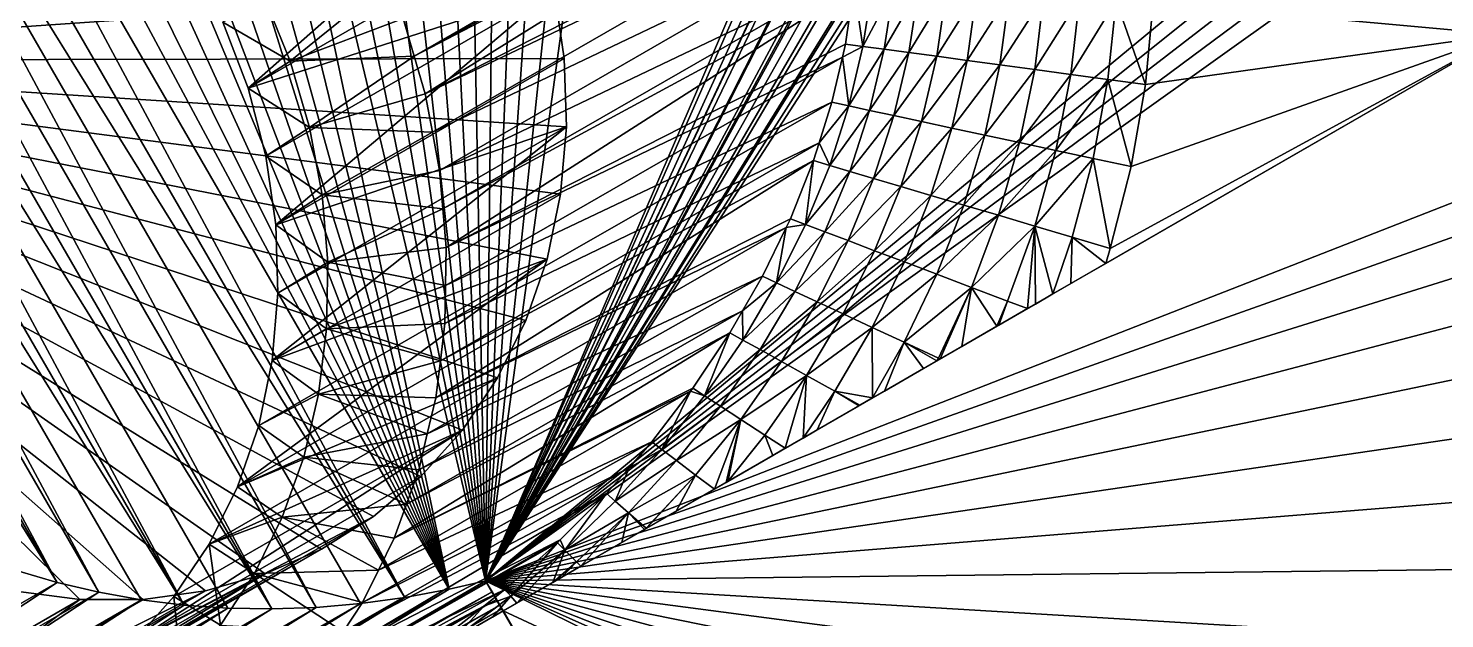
# Model space of a CAD drawing. Header units: metres. Extents: x -44.6 to 35.4, y -44.1 to 26.9.
# Drawn here: x -36.61 to -23.86, y -4.43 to 0.89 of the extents above; entities that cross this region are included whole.
import ezdxf

# ---------------------------------------------------------------- set-up
doc = ezdxf.new("R2010")
doc.units = ezdxf.units.M

msp = doc.modelspace()

# ---------------------------------------------------------------- linework, layer by layer
for points in [[(-32.494915, -4.090965, 91.214554), (-21.645548, 21.083145, 91.214554), (-21.477617, 20.976406, 91.214554)], [(-30.562969, 9.967408, 91.214554), (-21.645548, 21.083145, 91.214554), (-32.494915, -4.090965, 91.214554)], [(-21.477617, 20.976406, 91.214554), (-21.155891, 20.771914, 91.214554), (-32.494915, -4.090965, 91.214554)], [(-32.494915, -4.090965, 91.214554), (-21.155891, 20.771914, 91.214554), (-20.875952, 20.604309, 91.214554)], [(-20.875952, 20.604309, 91.214554), (-20.860102, 20.594818, 91.214554), (-32.494915, -4.090965, 91.214554)], [(-20.860102, 20.594818, 91.214554), (-20.660181, 20.475122, 91.214554), (-32.494915, -4.090965, 91.214554)], [(-32.494915, -4.090965, 91.214554), (-20.660181, 20.475122, 91.214554), (-20.206511, 20.219816, 91.214554)], [(-20.206511, 20.219816, 91.214554), (-20.158503, 20.192801, 91.214554), (-32.494915, -4.090965, 91.214554)], [(-20.158503, 20.192801, 91.214554), (-19.650936, 19.924978, 91.214554), (-32.494915, -4.090965, 91.214554)], [(-32.494915, -4.090965, 91.214554), (-19.650936, 19.924978, 91.214554), (-19.514906, 19.857868, 91.214554)], [(-19.514906, 19.857868, 91.214554), (-19.447666, 19.824694, 91.214554), (-32.494915, -4.090965, 91.214554)], [(-19.447666, 19.824694, 91.214554), (-19.137566, 19.671705, 91.214554), (-32.494915, -4.090965, 91.214554)], [(-32.494915, -4.090965, 91.214554), (-19.137566, 19.671705, 91.214554), (-18.786144, 19.510136, 91.214554)], [(-18.786144, 19.510136, 91.214554), (-18.618469, 19.433048, 91.214554), (-32.494915, -4.090965, 91.214554)], [(-18.618469, 19.433048, 91.214554), (-18.093723, 19.209085, 91.214554), (-32.494915, -4.090965, 91.214554)], [(-32.494915, -4.090965, 91.214554), (-18.093723, 19.209085, 91.214554), (-18.020308, 19.18013, 91.214554)], [(-18.020308, 19.18013, 91.214554), (-17.748207, 19.072813, 91.214554), (-32.494915, -4.090965, 91.214554)], [(-17.748207, 19.072813, 91.214554), (-17.563393, 18.999922, 91.214554), (-32.494915, -4.090965, 91.214554)], [(-32.494915, -4.090965, 91.214554), (-17.563393, 18.999922, 91.214554), (-8.667542, 15.624047, 91.214554)], [(-8.667542, 15.624047, 91.214554), (-8.546576, 15.073651, 91.214554), (-32.494915, -4.090965, 91.214554)], [(-32.494915, -4.090965, 91.214554), (-8.546576, 15.073651, 91.214554), (-8.349462, 14.545717, 91.214554)], [(-32.494915, -4.090965, 91.214554), (-8.349462, 14.545717, 91.214554), (-8.080112, 14.050723, 91.214554)], [(-32.494915, -4.090965, 91.214554), (-8.080112, 14.050723, 91.214554), (-7.743872, 13.598495, 91.214554)], [(-15.196311, 2.685419, 91.214554), (-32.494915, -4.090965, 91.214554), (-7.743872, 13.598495, 91.214554)], [(-32.494915, -4.090965, 91.214554), (-31.111521, 9.017288, 91.214554), (-30.562969, 9.967408, 91.214554)], [(-32.494915, -4.090965, 91.214554), (-34.351761, 9.007447, 91.214554), (-33.952488, 9.082319, 91.214554)], [(-32.494915, -4.090965, 91.214554), (-33.952488, 9.082319, 91.214554), (-33.552105, 9.136957, 91.214554)], [(-32.494915, -4.090965, 91.214554), (-33.552105, 9.136957, 91.214554), (-33.151825, 9.171195, 91.214554)], [(-32.494915, -4.090965, 91.214554), (-33.151825, 9.171195, 91.214554), (-32.752872, 9.18493, 91.214554)], [(-32.494915, -4.090965, 91.214554), (-32.752872, 9.18493, 91.214554), (-32.356453, 9.178119, 91.214554)], [(-32.494915, -4.090965, 91.214554), (-32.356453, 9.178119, 91.214554), (-31.963768, 9.150783, 91.214554)], [(-32.494915, -4.090965, 91.214554), (-31.963768, 9.150783, 91.214554), (-31.576017, 9.103004, 91.214554)], [(-31.576017, 9.103004, 91.214554), (-31.111521, 9.017288, 91.214554), (-32.494915, -4.090965, 91.214554)], [(-32.494915, -4.090965, 91.214554), (-34.748714, 8.912569, 91.214554), (-34.351761, 9.007447, 91.214554)], [(-32.494915, -4.090965, 91.214554), (-35.142139, 8.797973, 91.214554), (-34.748714, 8.912569, 91.214554)], [(-35.530842, 8.664006, 91.214554), (-35.142139, 8.797973, 91.214554), (-32.494915, -4.090965, 91.214554)], [(-35.913643, 8.511076, 91.214554), (-35.530842, 8.664006, 91.214554), (-32.822723, -4.167834, 91.214554)], [(-32.494915, -4.090965, 91.214554), (-32.822723, -4.167834, 91.214554), (-35.530842, 8.664006, 91.214554)], [(-32.822723, -4.167834, 91.214554), (-36.289379, 8.339647, 91.214554), (-35.913643, 8.511076, 91.214554)], [(-32.822723, -4.167834, 91.214554), (-36.656906, 8.150239, 91.214554), (-36.289379, 8.339647, 91.214554)], [(-32.822723, -4.167834, 91.214554), (-37.015114, 7.943429, 91.214554), (-36.656906, 8.150239, 91.214554)], [(-37.362907, 7.719843, 91.214554), (-37.015114, 7.943429, 91.214554), (-32.822723, -4.167834, 91.214554)], [(-37.699238, 7.480161, 91.214554), (-37.362907, 7.719843, 91.214554), (-32.822723, -4.167834, 91.214554)], [(-38.023079, 7.225111, 91.214554), (-37.699238, 7.480161, 91.214554), (-32.822723, -4.167834, 91.214554)], [(-38.33345, 6.955468, 91.214554), (-38.023079, 7.225111, 91.214554), (-32.822723, -4.167834, 91.214554)], [(-38.629406, 6.67205, 91.214554), (-38.33345, 6.955468, 91.214554), (-32.822723, -4.167834, 91.214554)], [(-38.910049, 6.375718, 91.214554), (-38.629406, 6.67205, 91.214554), (-32.822723, -4.167834, 91.214554)], [(-39.174526, 6.067372, 91.214554), (-38.910049, 6.375718, 91.214554), (-33.222, -4.242706, 91.214554)], [(-38.910049, 6.375718, 91.214554), (-32.822723, -4.167834, 91.214554), (-33.222, -4.242706, 91.214554)], [(-39.422035, 5.747949, 91.214554), (-39.174526, 6.067372, 91.214554), (-33.222, -4.242706, 91.214554)], [(-39.651825, 5.418417, 91.214554), (-39.422035, 5.747949, 91.214554), (-34.022659, -4.331582, 91.214554)], [(-39.422035, 5.747949, 91.214554), (-33.622383, -4.297344, 91.214554), (-34.022659, -4.331582, 91.214554)], [(-39.422035, 5.747949, 91.214554), (-33.222, -4.242706, 91.214554), (-33.622383, -4.297344, 91.214554)], [(-39.863197, 5.07978, 91.214554), (-39.651825, 5.418417, 91.214554), (-34.421616, -4.345316, 91.214554)], [(-39.651825, 5.418417, 91.214554), (-34.022659, -4.331582, 91.214554), (-34.421616, -4.345316, 91.214554)], [(-41.13784, 1.221399, 94.736046), (-41.082981, 0.601759, 94.584595), (-34.772312, 5.204816, 99.068718)], [(-34.247364, 4.879348, 99.237236), (-34.772312, 5.204816, 99.068718), (-41.082981, 0.601759, 94.584595)], [(-40.055508, 4.733064, 91.214554), (-39.863197, 5.07978, 91.214554), (-34.421616, -4.345316, 91.214554)], [(-33.755856, 4.491513, 99.371033), (-34.247364, 4.879348, 99.237236), (-41.082981, 0.601759, 94.584595)], [(-40.228176, 4.379323, 91.214554), (-40.055508, 4.733064, 91.214554), (-35.210716, -4.311169, 91.214554)], [(-40.055508, 4.733064, 91.214554), (-34.818035, -4.338505, 91.214554), (-35.210716, -4.311169, 91.214554)], [(-40.055508, 4.733064, 91.214554), (-34.421616, -4.345316, 91.214554), (-34.818035, -4.338505, 91.214554)], [(-41.082981, 0.601759, 94.584595), (-33.305237, 4.047189, 99.468079), (-33.755856, 4.491513, 99.371033)], [(-40.380676, 4.01963, 91.214554), (-40.228176, 4.379323, 91.214554), (-35.210716, -4.311169, 91.214554)], [(-41.082981, 0.601759, 94.584595), (-32.90234, 3.553112, 99.526901), (-33.305237, 4.047189, 99.468079)], [(-40.512543, 3.65508, 91.214554), (-40.380676, 4.01963, 91.214554), (-35.980114, -4.195317, 91.214554)], [(-40.380676, 4.01963, 91.214554), (-35.598469, -4.263391, 91.214554), (-35.980114, -4.195317, 91.214554)], [(-40.380676, 4.01963, 91.214554), (-35.210716, -4.311169, 91.214554), (-35.598469, -4.263391, 91.214554)], [(-40.623379, 3.286777, 91.214554), (-40.512543, 3.65508, 91.214554), (-36.354492, -4.107153, 91.214554)], [(-40.512543, 3.65508, 91.214554), (-35.980114, -4.195317, 91.214554), (-36.354492, -4.107153, 91.214554)], [(-32.553268, 3.016772, 99.546608), (-32.90234, 3.553112, 99.526901), (-41.082981, 0.601759, 94.584595)], [(-40.712849, 2.915842, 91.214554), (-40.623379, 3.286777, 91.214554), (-36.354492, -4.107153, 91.214554)], [(-41.082981, 0.601759, 94.584595), (-32.263317, 2.446299, 99.526901), (-32.553268, 3.016772, 99.546608)], [(-40.712849, 2.915842, 91.214554), (-36.354492, -4.107153, 91.214554), (-36.720463, -3.999167, 91.214554)], [(-33.237213, 0.980573, 104.621277), (-33.138008, 0.639986, 104.572563), (-29.188334, 2.917341, 96.694153)], [(-29.191586, 2.80861, 96.738152), (-29.188334, 2.917341, 96.694153), (-33.138008, 0.639986, 104.572563)], [(-33.138008, 0.639986, 104.572563), (-29.194992, 2.694739, 96.784233), (-29.191586, 2.80861, 96.738152)], [(-29.194992, 2.694739, 96.784233), (-33.138008, 0.639986, 104.572563), (-33.038803, 0.299399, 104.523842)], [(-29.154129, 2.290172, 96.814133), (-29.194992, 2.694739, 96.784233), (-33.038803, 0.299399, 104.523842)], [(-15.196311, 2.685419, 91.214554), (-15.805533, 1.846896, 91.214554), (-32.494915, -4.090965, 91.214554)], [(-32.036884, 1.85034, 99.468079), (-32.263317, 2.446299, 99.526901), (-41.082981, 0.601759, 94.584595)], [(-34.63496, 0.35034, 104.66423), (-34.861393, 0.946298, 104.723053), (-32.263317, 2.446299, 99.526901)], [(-32.263317, 2.446299, 99.526901), (-32.036884, 1.85034, 99.468079), (-34.63496, 0.35034, 104.66423)], [(-29.151365, 2.158011, 96.825546), (-29.154129, 2.290172, 96.814133), (-33.038803, 0.299399, 104.523842)], [(-33.038803, 0.299399, 104.523842), (-32.973984, -0.046251, 104.456474), (-29.151365, 2.158011, 96.825546)], [(-29.143564, 1.785051, 96.85775), (-29.151365, 2.158011, 96.825546), (-32.973984, -0.046251, 104.456474)], [(-41.082981, 0.601759, 94.584595), (-31.877398, 1.237931, 99.371033), (-32.036884, 1.85034, 99.468079)], [(-34.63496, 0.35034, 104.66423), (-32.036884, 1.85034, 99.468079), (-31.877398, 1.237931, 99.371033)], [(-15.805533, 1.846896, 91.214554), (-16.348629, 0.964106, 91.214554), (-32.494915, -4.090965, 91.214554)], [(-32.973984, -0.046251, 104.456474), (-32.909168, -0.391902, 104.389099), (-29.143564, 1.785051, 96.85775)], [(-29.168371, 1.4006, 96.896042), (-29.143564, 1.785051, 96.85775), (-32.909168, -0.391902, 104.389099)], [(-26.479837, 1.121815, 95.214554), (-23.330578, 0.835942, 95.214554), (-23.83058, 1.701968, 95.214554)], [(-33.369606, 1.311962, 104.650749), (-34.488766, 1.175259, 104.975464), (-34.256573, 0.594054, 104.923782)], [(-34.256573, 0.594054, 104.923782), (-33.237213, 0.980573, 104.621277), (-33.369606, 1.311962, 104.650749)], [(-32.909168, -0.391902, 104.389099), (-32.879528, -0.73842, 104.303886), (-29.168371, 1.4006, 96.896042)], [(-29.176767, 1.270464, 96.909004), (-29.168371, 1.4006, 96.896042), (-32.879528, -0.73842, 104.303886)], [(-41.082981, 0.601759, 94.584595), (-31.787277, 0.618354, 99.237236), (-31.877398, 1.237931, 99.371033)], [(-34.256573, 0.594054, 104.923782), (-34.488766, 1.175259, 104.975464), (-34.861393, 0.946298, 104.723053)], [(-31.877398, 1.237931, 99.371033), (-34.475475, -0.26207, 104.567184), (-34.63496, 0.35034, 104.66423)], [(-34.385353, -0.881647, 104.433395), (-34.475475, -0.26207, 104.567184), (-31.877398, 1.237931, 99.371033)], [(-31.877398, 1.237931, 99.371033), (-31.787277, 0.618354, 99.237236), (-34.385353, -0.881647, 104.433395)], [(-32.879528, -0.73842, 104.303886), (-32.849888, -1.084938, 104.218681), (-29.176767, 1.270464, 96.909004)], [(-29.25404, 0.749111, 96.967697), (-29.176767, 1.270464, 96.909004), (-32.849888, -1.084938, 104.218681)], [(-29.176767, 1.270464, 96.909004), (-29.25404, 0.749111, 96.967697), (-29.095591, 0.727753, 96.664848)], [(-29.095591, 0.727753, 96.664848), (-29.014086, 1.261497, 96.615158), (-29.176767, 1.270464, 96.909004)], [(-28.819616, 1.250779, 96.341377), (-29.014086, 1.261497, 96.615158), (-29.095591, 0.727753, 96.664848)], [(-29.095591, 0.727753, 96.664848), (-28.903967, 0.701923, 96.382187), (-28.819616, 1.250779, 96.341377)], [(-28.5958, 1.238443, 96.091095), (-28.819616, 1.250779, 96.341377), (-28.903967, 0.701923, 96.382187)], [(-28.903967, 0.701923, 96.382187), (-28.681667, 0.671958, 96.123405), (-28.5958, 1.238443, 96.091095)], [(-28.345442, 1.224643, 95.867439), (-28.5958, 1.238443, 96.091095), (-28.681667, 0.671958, 96.123405)], [(-28.681667, 0.671958, 96.123405), (-28.431587, 0.638248, 95.891876), (-28.345442, 1.224643, 95.867439)], [(-28.071682, 1.209554, 95.673233), (-28.345442, 1.224643, 95.867439), (-28.431587, 0.638248, 95.891876)], [(-28.431587, 0.638248, 95.891876), (-28.156984, 0.601233, 95.690613), (-28.071682, 1.209554, 95.673233)], [(-27.777956, 1.193365, 95.510895), (-28.071682, 1.209554, 95.673233), (-28.156984, 0.601233, 95.690613)], [(-28.156984, 0.601233, 95.690613), (-27.861441, 0.561395, 95.52224), (-27.777956, 1.193365, 95.510895)], [(-27.467947, 1.176278, 95.382477), (-27.777956, 1.193365, 95.510895), (-27.861441, 0.561395, 95.52224)], [(-27.861441, 0.561395, 95.52224), (-27.548803, 0.519253, 95.388954), (-27.467947, 1.176278, 95.382477)], [(-27.145544, 1.158508, 95.289581), (-27.467947, 1.176278, 95.382477), (-27.548803, 0.519253, 95.388954)], [(-27.548803, 0.519253, 95.388954), (-27.22315, 0.475356, 95.292488), (-27.145544, 1.158508, 95.289581)], [(-26.814791, 1.140277, 95.233368), (-27.145544, 1.158508, 95.289581), (-27.22315, 0.475356, 95.292488)], [(-27.22315, 0.475356, 95.292488), (-26.888723, 0.430277, 95.2341), (-26.814791, 1.140277, 95.233368)], [(-26.814791, 1.140277, 95.233368), (-26.888723, 0.430277, 95.2341), (-26.549879, 0.384603, 95.214554)], [(-26.549879, 0.384603, 95.214554), (-26.479837, 1.121815, 95.214554), (-26.814791, 1.140277, 95.233368)], [(-23.330578, 0.835942, 95.214554), (-26.479837, 1.121815, 95.214554), (-26.549879, 0.384603, 95.214554)], [(-34.861393, 0.946298, 104.723053), (-34.63496, 0.35034, 104.66423), (-34.256573, 0.594054, 104.923782)], [(-33.138008, 0.639986, 104.572563), (-33.237213, 0.980573, 104.621277), (-34.256573, 0.594054, 104.923782)], [(-32.494915, -4.090965, 91.214554), (-16.348629, 0.964106, 91.214554), (-16.822397, 0.042252, 91.214554)], [(-27.222542, -1.411085, 95.224335), (-32.337242, -4.364059, 93.214554), (-23.330578, 0.835942, 93.214554)], [(-15.902775, -12.029388, 93.214554), (-23.330578, 0.835942, 93.214554), (-32.337242, -4.364059, 93.214554)], [(-23.330578, 0.835942, 93.214554), (-26.909039, -1.230084, 95.214554), (-27.222542, -1.411085, 95.224335)], [(-23.330578, 0.835942, 93.214554), (-23.330578, 0.835942, 95.214554), (-26.909039, -1.230084, 95.214554)], [(-26.86763, -1.093706, 95.214554), (-26.909039, -1.230084, 95.214554), (-23.330578, 0.835942, 95.214554)], [(-23.330578, 0.835942, 95.214554), (-26.679169, -0.355308, 95.214554), (-26.86763, -1.093706, 95.214554)], [(-23.330578, 0.835942, 95.214554), (-26.549879, 0.384603, 95.214554), (-26.679169, -0.355308, 95.214554)], [(-34.256573, 0.594054, 104.923782), (-34.082581, -0.003283, 104.838341), (-33.138008, 0.639986, 104.572563)], [(-34.082581, -0.003283, 104.838341), (-33.038803, 0.299399, 104.523842), (-33.138008, 0.639986, 104.572563)], [(-29.281275, 0.631279, 96.982483), (-29.25404, 0.749111, 96.967697), (-32.849888, -1.084938, 104.218681)], [(-29.095591, 0.727753, 96.664848), (-29.25404, 0.749111, 96.967697), (-29.281275, 0.631279, 96.982483)], [(-29.22279, 0.191042, 96.720741), (-29.095591, 0.727753, 96.664848), (-29.281275, 0.631279, 96.982483)], [(-28.903967, 0.701923, 96.382187), (-29.095591, 0.727753, 96.664848), (-29.22279, 0.191042, 96.720741)], [(-29.22279, 0.191042, 96.720741), (-29.035574, 0.15083, 96.428169), (-28.903967, 0.701923, 96.382187)], [(-28.681667, 0.671958, 96.123405), (-28.903967, 0.701923, 96.382187), (-29.035574, 0.15083, 96.428169)], [(-29.035574, 0.15083, 96.428169), (-28.816349, 0.103742, 96.159874), (-28.681667, 0.671958, 96.123405)], [(-28.431587, 0.638248, 95.891876), (-28.681667, 0.671958, 96.123405), (-28.816349, 0.103742, 96.159874)], [(-28.816349, 0.103742, 96.159874), (-28.56809, 0.050418, 95.919479), (-28.431587, 0.638248, 95.891876)], [(-28.156984, 0.601233, 95.690613), (-28.431587, 0.638248, 95.891876), (-28.56809, 0.050418, 95.919479)], [(-31.767889, 0.001001, 99.068718), (-31.787277, 0.618354, 99.237236), (-41.082981, 0.601759, 94.584595)], [(-41.082981, 0.601759, 94.584595), (-32.704884, -2.73388, 97.81073), (-32.387463, -2.262458, 98.10553)], [(-32.387463, -2.262458, 98.10553), (-32.13168, -1.745141, 98.382759), (-41.082981, 0.601759, 94.584595)], [(-32.13168, -1.745141, 98.382759), (-31.941404, -1.189771, 98.638214), (-41.082981, 0.601759, 94.584595)], [(-41.082981, 0.601759, 94.584595), (-33.974602, -3.805431, 96.866539), (-33.504513, -3.511258, 97.186508)], [(-41.082981, 0.601759, 94.584595), (-35.579079, -4.259706, 95.933167), (-35.019806, -4.182512, 96.235085)], [(-41.082981, 0.601759, 94.584595), (-33.079124, -3.152261, 97.502831), (-32.704884, -2.73388, 97.81073)], [(-41.082981, 0.601759, 94.584595), (-34.482265, -4.030318, 96.547791), (-33.974602, -3.805431, 96.866539)], [(-41.082981, 0.601759, 94.584595), (-36.1516, -4.260727, 95.646606), (-35.579079, -4.259706, 95.933167)], [(-41.082981, 0.601759, 94.584595), (-31.819525, -0.604768, 98.868034), (-31.767889, 0.001001, 99.068718)], [(-33.504513, -3.511258, 97.186508), (-33.079124, -3.152261, 97.502831), (-41.082981, 0.601759, 94.584595)], [(-41.082981, 0.601759, 94.584595), (-36.728699, -4.185563, 95.379761), (-36.1516, -4.260727, 95.646606)], [(-31.941404, -1.189771, 98.638214), (-31.819525, -0.604768, 98.868034), (-41.082981, 0.601759, 94.584595)], [(-35.019806, -4.182512, 96.235085), (-34.482265, -4.030318, 96.547791), (-41.082981, 0.601759, 94.584595)], [(-34.082581, -0.003283, 104.838341), (-34.256573, 0.594054, 104.923782), (-34.63496, 0.35034, 104.66423)], [(-34.385353, -0.881647, 104.433395), (-31.787277, 0.618354, 99.237236), (-31.767889, 0.001001, 99.068718)], [(-29.37545, 0.223833, 97.0336), (-29.281275, 0.631279, 96.982483), (-32.855785, -1.428118, 104.116661)], [(-32.849888, -1.084938, 104.218681), (-32.855785, -1.428118, 104.116661), (-29.281275, 0.631279, 96.982483)], [(-29.281275, 0.631279, 96.982483), (-29.37545, 0.223833, 97.0336), (-29.22279, 0.191042, 96.720741)], [(-28.56809, 0.050418, 95.919479), (-28.29417, -0.008418, 95.710274), (-28.156984, 0.601233, 95.690613)], [(-27.861441, 0.561395, 95.52224), (-28.156984, 0.601233, 95.690613), (-28.29417, -0.008418, 95.710274)], [(-28.29417, -0.008418, 95.710274), (-27.998312, -0.071966, 95.53508), (-27.861441, 0.561395, 95.52224)], [(-27.548803, 0.519253, 95.388954), (-27.861441, 0.561395, 95.52224), (-27.998312, -0.071966, 95.53508)], [(-27.998312, -0.071966, 95.53508), (-27.684532, -0.139364, 95.396294), (-27.548803, 0.519253, 95.388954)], [(-27.22315, 0.475356, 95.292488), (-27.548803, 0.519253, 95.388954), (-27.684532, -0.139364, 95.396294)], [(-27.684532, -0.139364, 95.396294), (-27.357096, -0.209694, 95.295792), (-27.22315, 0.475356, 95.292488)], [(-26.888723, 0.430277, 95.2341), (-27.22315, 0.475356, 95.292488), (-27.357096, -0.209694, 95.295792)], [(-27.357096, -0.209694, 95.295792), (-27.020451, -0.282003, 95.234932), (-26.888723, 0.430277, 95.2341)], [(-26.888723, 0.430277, 95.2341), (-27.020451, -0.282003, 95.234932), (-26.679169, -0.355308, 95.214554)], [(-26.679169, -0.355308, 95.214554), (-26.549879, 0.384603, 95.214554), (-26.888723, 0.430277, 95.2341)], [(-34.63496, 0.35034, 104.66423), (-34.475475, -0.26207, 104.567184), (-34.082581, -0.003283, 104.838341)], [(-32.973984, -0.046251, 104.456474), (-33.038803, 0.299399, 104.523842), (-34.082581, -0.003283, 104.838341)], [(-32.855785, -1.428118, 104.116661), (-32.861683, -1.771298, 104.014648), (-29.37545, 0.223833, 97.0336)], [(-29.49011, -0.141085, 97.084084), (-29.37545, 0.223833, 97.0336), (-32.861683, -1.771298, 104.014648)], [(-29.22279, 0.191042, 96.720741), (-29.37545, 0.223833, 97.0336), (-29.49011, -0.141085, 97.084084)], [(-29.49011, -0.141085, 97.084084), (-29.395409, -0.345441, 96.782623), (-29.22279, 0.191042, 96.720741)], [(-29.035574, 0.15083, 96.428169), (-29.22279, 0.191042, 96.720741), (-29.395409, -0.345441, 96.782623)], [(-29.395409, -0.345441, 96.782623), (-29.214117, -0.399106, 96.479179), (-29.035574, 0.15083, 96.428169)], [(-28.816349, 0.103742, 96.159874), (-29.035574, 0.15083, 96.428169), (-29.214117, -0.399106, 96.479179)], [(-31.767889, 0.001001, 99.068718), (-31.819525, -0.604768, 98.868034), (-34.417599, -2.104769, 104.064186)], [(-34.417599, -2.104769, 104.064186), (-34.365963, -1.498999, 104.26487), (-31.767889, 0.001001, 99.068718)], [(-31.767889, 0.001001, 99.068718), (-34.365963, -1.498999, 104.26487), (-34.385353, -0.881647, 104.433395)], [(-16.822397, 0.042252, 91.214554), (-17.224047, -0.913233, 91.214554), (-32.494915, -4.090965, 91.214554)], [(-29.214117, -0.399106, 96.479179), (-28.9995, -0.462636, 96.200386), (-28.816349, 0.103742, 96.159874)], [(-28.56809, 0.050418, 95.919479), (-28.816349, 0.103742, 96.159874), (-28.9995, -0.462636, 96.200386)], [(-28.9995, -0.462636, 96.200386), (-28.754606, -0.535129, 95.950203), (-28.56809, 0.050418, 95.919479)], [(-28.29417, -0.008418, 95.710274), (-28.56809, 0.050418, 95.919479), (-28.754606, -0.535129, 95.950203)], [(-33.968903, -0.609501, 104.720177), (-34.082581, -0.003283, 104.838341), (-34.475475, -0.26207, 104.567184)], [(-34.082581, -0.003283, 104.838341), (-33.968903, -0.609501, 104.720177), (-32.973984, -0.046251, 104.456474)], [(-33.968903, -0.609501, 104.720177), (-32.909168, -0.391902, 104.389099), (-32.973984, -0.046251, 104.456474)], [(-28.754606, -0.535129, 95.950203), (-28.482912, -0.615555, 95.73217), (-28.29417, -0.008418, 95.710274)], [(-27.998312, -0.071966, 95.53508), (-28.29417, -0.008418, 95.710274), (-28.482912, -0.615555, 95.73217)], [(-28.482912, -0.615555, 95.73217), (-28.188276, -0.702772, 95.5494), (-27.998312, -0.071966, 95.53508)], [(-27.684532, -0.139364, 95.396294), (-27.998312, -0.071966, 95.53508), (-28.188276, -0.702772, 95.5494)], [(-29.540798, -0.302403, 97.1064), (-29.49011, -0.141085, 97.084084), (-32.903042, -2.106974, 103.897064)], [(-32.861683, -1.771298, 104.014648), (-32.903042, -2.106974, 103.897064), (-29.49011, -0.141085, 97.084084)], [(-29.49011, -0.141085, 97.084084), (-29.540798, -0.302403, 97.1064), (-29.395409, -0.345441, 96.782623)], [(-28.188276, -0.702772, 95.5494), (-27.874886, -0.795541, 95.40448), (-27.684532, -0.139364, 95.396294)], [(-27.357096, -0.209694, 95.295792), (-27.684532, -0.139364, 95.396294), (-27.874886, -0.795541, 95.40448)], [(-27.874886, -0.795541, 95.40448), (-27.547188, -0.892545, 95.299469), (-27.357096, -0.209694, 95.295792)], [(-27.020451, -0.282003, 95.234932), (-27.357096, -0.209694, 95.295792), (-27.547188, -0.892545, 95.299469)], [(-34.475475, -0.26207, 104.567184), (-34.385353, -0.881647, 104.433395), (-33.968903, -0.609501, 104.720177)], [(-32.903042, -2.106974, 103.897064), (-32.944405, -2.44265, 103.77948), (-29.540798, -0.302403, 97.1064)], [(-29.749598, -0.826526, 97.18576), (-29.540798, -0.302403, 97.1064), (-32.944405, -2.44265, 103.77948)], [(-29.540798, -0.302403, 97.1064), (-29.749598, -0.826526, 97.18576), (-29.612858, -0.87841, 96.85025)], [(-29.612858, -0.87841, 96.85025), (-29.395409, -0.345441, 96.782623), (-29.540798, -0.302403, 97.1064)], [(-29.214117, -0.399106, 96.479179), (-29.395409, -0.345441, 96.782623), (-29.612858, -0.87841, 96.85025)], [(-27.547188, -0.892545, 95.299469), (-27.209839, -0.992406, 95.235863), (-27.020451, -0.282003, 95.234932)], [(-27.020451, -0.282003, 95.234932), (-27.209839, -0.992406, 95.235863), (-26.86763, -1.093706, 95.214554)], [(-26.86763, -1.093706, 95.214554), (-26.679169, -0.355308, 95.214554), (-27.020451, -0.282003, 95.234932)], [(-32.879528, -0.73842, 104.303886), (-32.909168, -0.391902, 104.389099), (-33.968903, -0.609501, 104.720177)], [(-29.612858, -0.87841, 96.85025), (-29.438936, -0.944401, 96.535042), (-29.214117, -0.399106, 96.479179)], [(-28.9995, -0.462636, 96.200386), (-29.214117, -0.399106, 96.479179), (-29.438936, -0.944401, 96.535042)], [(-29.438936, -0.944401, 96.535042), (-29.230423, -1.023517, 96.244843), (-28.9995, -0.462636, 96.200386)], [(-28.754606, -0.535129, 95.950203), (-28.9995, -0.462636, 96.200386), (-29.230423, -1.023517, 96.244843)], [(-34.417599, -2.104769, 104.064186), (-31.819525, -0.604768, 98.868034), (-31.941404, -1.189771, 98.638214)], [(-33.91692, -1.217241, 104.570732), (-33.968903, -0.609501, 104.720177), (-34.385353, -0.881647, 104.433395)], [(-33.968903, -0.609501, 104.720177), (-33.91692, -1.217241, 104.570732), (-32.879528, -0.73842, 104.303886)], [(-29.230423, -1.023517, 96.244843), (-28.990421, -1.114582, 95.983955), (-28.754606, -0.535129, 95.950203)], [(-28.482912, -0.615555, 95.73217), (-28.754606, -0.535129, 95.950203), (-28.990421, -1.114582, 95.983955)], [(-28.990421, -1.114582, 95.983955), (-28.722504, -1.216239, 95.756264), (-28.482912, -0.615555, 95.73217)], [(-28.188276, -0.702772, 95.5494), (-28.482912, -0.615555, 95.73217), (-28.722504, -1.216239, 95.756264)], [(-33.91692, -1.217241, 104.570732), (-32.849888, -1.084938, 104.218681), (-32.879528, -0.73842, 104.303886)], [(-28.722504, -1.216239, 95.756264), (-28.430655, -1.326975, 95.565163), (-28.188276, -0.702772, 95.5494)], [(-27.874886, -0.795541, 95.40448), (-28.188276, -0.702772, 95.5494), (-28.430655, -1.326975, 95.565163)], [(-33.91692, -1.217241, 104.570732), (-34.385353, -0.881647, 104.433395), (-34.365963, -1.498999, 104.26487)], [(-29.788559, -0.906921, 97.199005), (-29.749598, -0.826526, 97.18576), (-32.944405, -2.44265, 103.77948)], [(-29.438936, -0.944401, 96.535042), (-29.612858, -0.87841, 96.85025), (-29.87421, -1.404514, 96.923309)], [(-29.87421, -1.404514, 96.923309), (-29.612858, -0.87841, 96.85025), (-29.788559, -0.906921, 97.199005)], [(-29.612858, -0.87841, 96.85025), (-29.749598, -0.826526, 97.18576), (-29.788559, -0.906921, 97.199005)], [(-28.430655, -1.326975, 95.565163), (-28.119223, -1.445143, 95.413506), (-27.874886, -0.795541, 95.40448)], [(-27.547188, -0.892545, 95.299469), (-27.874886, -0.795541, 95.40448), (-28.119223, -1.445143, 95.413506)], [(-28.119223, -1.445143, 95.413506), (-27.792839, -1.568983, 95.303528), (-27.547188, -0.892545, 95.299469)], [(-27.547188, -0.892545, 95.299469), (-27.792839, -1.568983, 95.303528), (-27.612638, -1.636307, 95.263779)], [(-27.612638, -1.636307, 95.263779), (-27.542786, -1.595977, 95.253471), (-27.547188, -0.892545, 95.299469)], [(-27.547188, -0.892545, 95.299469), (-27.542786, -1.595977, 95.253471), (-27.384674, -1.504692, 95.239082)], [(-27.384674, -1.504692, 95.239082), (-27.209839, -0.992406, 95.235863), (-27.547188, -0.892545, 95.299469)], [(-30.001055, -1.345391, 97.271263), (-29.788559, -0.906921, 97.199005), (-33.020729, -2.766747, 103.647758)], [(-32.944405, -2.44265, 103.77948), (-33.020729, -2.766747, 103.647758), (-29.788559, -0.906921, 97.199005)], [(-32.494915, -4.090965, 91.214554), (-17.224047, -0.913233, 91.214554), (-17.551207, -1.896715, 91.214554)], [(-29.788559, -0.906921, 97.199005), (-30.001055, -1.345391, 97.271263), (-29.87421, -1.404514, 96.923309)], [(-29.87421, -1.404514, 96.923309), (-29.709009, -1.481515, 96.595543), (-29.438936, -0.944401, 96.535042)], [(-29.230423, -1.023517, 96.244843), (-29.438936, -0.944401, 96.535042), (-29.709009, -1.481515, 96.595543)], [(-27.209839, -0.992406, 95.235863), (-27.384674, -1.504692, 95.239082), (-27.222542, -1.411085, 95.224335)], [(-27.209839, -0.992406, 95.235863), (-27.222542, -1.411085, 95.224335), (-26.909039, -1.230084, 95.214554)], [(-26.909039, -1.230084, 95.214554), (-26.86763, -1.093706, 95.214554), (-27.209839, -0.992406, 95.235863)], [(-32.855785, -1.428118, 104.116661), (-32.849888, -1.084938, 104.218681), (-33.91692, -1.217241, 104.570732)], [(-29.709009, -1.481515, 96.595543), (-29.508034, -1.575192, 96.293076), (-29.230423, -1.023517, 96.244843)], [(-28.990421, -1.114582, 95.983955), (-29.230423, -1.023517, 96.244843), (-29.508034, -1.575192, 96.293076)], [(-29.508034, -1.575192, 96.293076), (-29.274424, -1.68408, 96.020638), (-28.990421, -1.114582, 95.983955)], [(-28.722504, -1.216239, 95.756264), (-28.990421, -1.114582, 95.983955), (-29.274424, -1.68408, 96.020638)], [(-31.941404, -1.189771, 98.638214), (-32.13168, -1.745141, 98.382759), (-34.729755, -3.245142, 103.578911)], [(-34.729755, -3.245142, 103.578911), (-34.539478, -2.689772, 103.834366), (-31.941404, -1.189771, 98.638214)], [(-31.941404, -1.189771, 98.638214), (-34.539478, -2.689772, 103.834366), (-34.417599, -2.104769, 104.064186)], [(-34.365963, -1.498999, 104.26487), (-33.927261, -1.819126, 104.391808), (-33.91692, -1.217241, 104.570732)], [(-33.91692, -1.217241, 104.570732), (-33.927261, -1.819126, 104.391808), (-32.855785, -1.428118, 104.116661)], [(-29.274424, -1.68408, 96.020638), (-29.011827, -1.806477, 95.782494), (-28.722504, -1.216239, 95.756264)], [(-28.430655, -1.326975, 95.565163), (-28.722504, -1.216239, 95.756264), (-29.011827, -1.806477, 95.782494)], [(-33.020729, -2.766747, 103.647758), (-33.09705, -3.090844, 103.516045), (-30.001055, -1.345391, 97.271263)], [(-30.179564, -1.656355, 97.32682), (-30.001055, -1.345391, 97.271263), (-33.09705, -3.090844, 103.516045)], [(-29.87421, -1.404514, 96.923309), (-30.001055, -1.345391, 97.271263), (-30.179564, -1.656355, 97.32682)], [(-29.011827, -1.806477, 95.782494), (-28.724354, -1.940471, 95.582352), (-28.430655, -1.326975, 95.565163)], [(-28.119223, -1.445143, 95.413506), (-28.430655, -1.326975, 95.565163), (-28.724354, -1.940471, 95.582352)], [(-33.927261, -1.819126, 104.391808), (-34.365963, -1.498999, 104.26487), (-34.417599, -2.104769, 104.064186)], [(-33.927261, -1.819126, 104.391808), (-32.861683, -1.771298, 104.014648), (-32.855785, -1.428118, 104.116661)], [(-32.337242, -4.364059, 93.214554), (-27.222542, -1.411085, 95.224335), (-27.384674, -1.504692, 95.239082)], [(-27.384674, -1.504692, 95.239082), (-27.542786, -1.595977, 95.253471), (-32.337242, -4.364059, 93.214554)], [(-30.179564, -1.656355, 97.32682), (-30.178196, -1.920377, 97.00148), (-29.87421, -1.404514, 96.923309)], [(-29.709009, -1.481515, 96.595543), (-29.87421, -1.404514, 96.923309), (-30.178196, -1.920377, 97.00148)], [(-30.178196, -1.920377, 97.00148), (-30.022943, -2.006895, 96.660439), (-29.709009, -1.481515, 96.595543)], [(-29.508034, -1.575192, 96.293076), (-29.709009, -1.481515, 96.595543), (-30.022943, -2.006895, 96.660439)], [(-28.724354, -1.940471, 95.582352), (-28.416492, -2.083968, 95.42334), (-28.119223, -1.445143, 95.413506)], [(-28.119223, -1.445143, 95.413506), (-28.416492, -2.083968, 95.42334), (-28.399145, -2.090397, 95.418259)], [(-28.399145, -2.090397, 95.418259), (-28.205387, -1.978531, 95.369301), (-28.119223, -1.445143, 95.413506)], [(-28.119223, -1.445143, 95.413506), (-28.205387, -1.978531, 95.369301), (-27.888674, -1.795676, 95.305519)], [(-27.888674, -1.795676, 95.305519), (-27.792839, -1.568983, 95.303528), (-28.119223, -1.445143, 95.413506)], [(-30.29406, -1.855808, 97.362457), (-30.179564, -1.656355, 97.32682), (-33.207409, -3.399428, 103.37178)], [(-33.09705, -3.090844, 103.516045), (-33.207409, -3.399428, 103.37178), (-30.179564, -1.656355, 97.32682)], [(-32.337242, -4.364059, 93.214554), (-27.542786, -1.595977, 95.253471), (-27.612638, -1.636307, 95.263779)], [(-27.612638, -1.636307, 95.263779), (-27.870226, -1.785025, 95.301804), (-32.337242, -4.364059, 93.214554)], [(-30.179564, -1.656355, 97.32682), (-30.29406, -1.855808, 97.362457), (-30.178196, -1.920377, 97.00148)], [(-30.022943, -2.006895, 96.660439), (-29.830856, -2.113941, 96.344933), (-29.508034, -1.575192, 96.293076)], [(-29.274424, -1.68408, 96.020638), (-29.508034, -1.575192, 96.293076), (-29.830856, -2.113941, 96.344933)], [(-27.792839, -1.568983, 95.303528), (-27.888674, -1.795676, 95.305519), (-27.870226, -1.785025, 95.301804)], [(-27.870226, -1.785025, 95.301804), (-27.612638, -1.636307, 95.263779), (-27.792839, -1.568983, 95.303528)], [(-34.729755, -3.245142, 103.578911), (-32.13168, -1.745141, 98.382759), (-32.387463, -2.262458, 98.10553)], [(-32.903042, -2.106974, 103.897064), (-32.861683, -1.771298, 104.014648), (-33.927261, -1.819126, 104.391808)], [(-32.337242, -4.364059, 93.214554), (-27.870226, -1.785025, 95.301804), (-27.888674, -1.795676, 95.305519)], [(-29.830856, -2.113941, 96.344933), (-29.605091, -2.239754, 96.06015), (-29.274424, -1.68408, 96.020638)], [(-29.011827, -1.806477, 95.782494), (-29.274424, -1.68408, 96.020638), (-29.605091, -2.239754, 96.06015)], [(-34.417599, -2.104769, 104.064186), (-33.999802, -2.407849, 104.185593), (-33.927261, -1.819126, 104.391808)], [(-33.927261, -1.819126, 104.391808), (-33.999802, -2.407849, 104.185593), (-32.903042, -2.106974, 103.897064)], [(-33.207409, -3.399428, 103.37178), (-33.317772, -3.708012, 103.227524), (-30.29406, -1.855808, 97.362457)], [(-30.627186, -2.354578, 97.458832), (-30.29406, -1.855808, 97.362457), (-33.317772, -3.708012, 103.227524)], [(-17.551207, -1.896715, 91.214554), (-17.801952, -2.902398, 91.214554), (-32.494915, -4.090965, 91.214554)], [(-27.888674, -1.795676, 95.305519), (-28.205387, -1.978531, 95.369301), (-32.337242, -4.364059, 93.214554)], [(-30.29406, -1.855808, 97.362457), (-30.627186, -2.354578, 97.458832), (-30.523188, -2.422636, 97.084358)], [(-30.523188, -2.422636, 97.084358), (-30.178196, -1.920377, 97.00148), (-30.29406, -1.855808, 97.362457)], [(-29.605091, -2.239754, 96.06015), (-29.349358, -2.382269, 95.810776), (-29.011827, -1.806477, 95.782494)], [(-29.011827, -1.806477, 95.782494), (-29.349358, -2.382269, 95.810776), (-29.008934, -2.442459, 95.598885)], [(-29.008934, -2.442459, 95.598885), (-28.724354, -1.940471, 95.582352), (-29.011827, -1.806477, 95.782494)], [(-32.337242, -4.364059, 93.214554), (-28.205387, -1.978531, 95.369301), (-28.399145, -2.090397, 95.418259)], [(-30.022943, -2.006895, 96.660439), (-30.178196, -1.920377, 97.00148), (-30.523188, -2.422636, 97.084358)], [(-30.523188, -2.422636, 97.084358), (-30.378969, -2.517014, 96.729439), (-30.022943, -2.006895, 96.660439)], [(-29.830856, -2.113941, 96.344933), (-30.022943, -2.006895, 96.660439), (-30.378969, -2.517014, 96.729439)], [(-28.724354, -1.940471, 95.582352), (-29.008934, -2.442459, 95.598885), (-28.9014, -2.380374, 95.562363)], [(-28.724354, -1.940471, 95.582352), (-28.9014, -2.380374, 95.562363), (-28.548876, -2.176844, 95.456085)], [(-28.724354, -1.940471, 95.582352), (-28.548876, -2.176844, 95.456085), (-28.430283, -2.108374, 95.426125)], [(-28.430283, -2.108374, 95.426125), (-28.416492, -2.083968, 95.42334), (-28.724354, -1.940471, 95.582352)], [(-33.999802, -2.407849, 104.185593), (-34.417599, -2.104769, 104.064186), (-34.539478, -2.689772, 103.834366)], [(-33.999802, -2.407849, 104.185593), (-32.944405, -2.44265, 103.77948), (-32.903042, -2.106974, 103.897064)], [(-32.337242, -4.364059, 93.214554), (-28.399145, -2.090397, 95.418259), (-28.430283, -2.108374, 95.426125)], [(-28.430283, -2.108374, 95.426125), (-28.548876, -2.176844, 95.456085), (-32.337242, -4.364059, 93.214554)], [(-30.378969, -2.517014, 96.729439), (-30.197023, -2.636082, 96.4002), (-29.830856, -2.113941, 96.344933)], [(-29.605091, -2.239754, 96.06015), (-29.830856, -2.113941, 96.344933), (-30.197023, -2.636082, 96.4002)], [(-28.399145, -2.090397, 95.418259), (-28.416492, -2.083968, 95.42334), (-28.430283, -2.108374, 95.426125)], [(-34.985538, -3.762458, 103.301682), (-32.387463, -2.262458, 98.10553), (-32.704884, -2.73388, 97.81073)], [(-32.387463, -2.262458, 98.10553), (-34.985538, -3.762458, 103.301682), (-34.729755, -3.245142, 103.578911)], [(-32.337242, -4.364059, 93.214554), (-28.548876, -2.176844, 95.456085), (-28.9014, -2.380374, 95.562363)], [(-30.197023, -2.636082, 96.4002), (-29.980497, -2.777779, 96.102356), (-29.605091, -2.239754, 96.06015)], [(-29.605091, -2.239754, 96.06015), (-29.980497, -2.777779, 96.102356), (-29.795954, -2.896845, 95.903488)], [(-29.795954, -2.896845, 95.903488), (-29.635796, -2.804378, 95.836113), (-29.605091, -2.239754, 96.06015)], [(-29.635796, -2.804378, 95.836113), (-29.349358, -2.382269, 95.810776), (-29.605091, -2.239754, 96.06015)], [(-34.539478, -2.689772, 103.834366), (-34.133663, -2.976266, 103.954575), (-33.999802, -2.407849, 104.185593)], [(-33.020729, -2.766747, 103.647758), (-33.999802, -2.407849, 104.185593), (-34.133663, -2.976266, 103.954575)], [(-33.020729, -2.766747, 103.647758), (-32.944405, -2.44265, 103.77948), (-33.999802, -2.407849, 104.185593)], [(-30.998678, -2.838528, 97.55983), (-30.648659, -2.382553, 97.464668), (-33.460827, -3.997338, 103.072472)], [(-33.317772, -3.708012, 103.227524), (-33.460827, -3.997338, 103.072472), (-30.648659, -2.382553, 97.464668)], [(-30.648659, -2.382553, 97.464668), (-30.627186, -2.354578, 97.458832), (-33.317772, -3.708012, 103.227524)], [(-32.337242, -4.364059, 93.214554), (-28.9014, -2.380374, 95.562363), (-29.008934, -2.442459, 95.598885)], [(-30.648659, -2.382553, 97.464668), (-30.998678, -2.838528, 97.55983), (-30.907219, -2.907977, 97.171532)], [(-30.907219, -2.907977, 97.171532), (-30.523188, -2.422636, 97.084358), (-30.648659, -2.382553, 97.464668)], [(-30.378969, -2.517014, 96.729439), (-30.523188, -2.422636, 97.084358), (-30.907219, -2.907977, 97.171532)], [(-30.523188, -2.422636, 97.084358), (-30.627186, -2.354578, 97.458832), (-30.648659, -2.382553, 97.464668)], [(-29.349358, -2.382269, 95.810776), (-29.635796, -2.804378, 95.836113), (-29.509043, -2.731197, 95.782791)], [(-29.509043, -2.731197, 95.782791), (-29.131174, -2.513034, 95.640411), (-29.349358, -2.382269, 95.810776)], [(-29.349358, -2.382269, 95.810776), (-29.122997, -2.508313, 95.637634), (-29.008934, -2.442459, 95.598885)], [(-29.131174, -2.513034, 95.640411), (-29.122997, -2.508313, 95.637634), (-29.349358, -2.382269, 95.810776)], [(-32.337242, -4.364059, 93.214554), (-29.008934, -2.442459, 95.598885), (-29.122997, -2.508313, 95.637634)], [(-29.122997, -2.508313, 95.637634), (-29.131174, -2.513034, 95.640411), (-32.337242, -4.364059, 93.214554)], [(-29.131174, -2.513034, 95.640411), (-29.509043, -2.731197, 95.782791), (-32.337242, -4.364059, 93.214554)], [(-30.907219, -2.907977, 97.171532), (-30.774946, -3.008417, 96.802231), (-30.378969, -2.517014, 96.729439)], [(-30.197023, -2.636082, 96.4002), (-30.378969, -2.517014, 96.729439), (-30.774946, -3.008417, 96.802231)], [(-30.774946, -3.008417, 96.802231), (-30.604271, -3.138018, 96.458664), (-30.197023, -2.636082, 96.4002)], [(-30.197023, -2.636082, 96.4002), (-30.604271, -3.138018, 96.458664), (-30.434183, -3.265327, 96.198326)], [(-30.434183, -3.265327, 96.198326), (-30.327919, -3.203976, 96.144936), (-30.197023, -2.636082, 96.4002)], [(-30.197023, -2.636082, 96.4002), (-30.327919, -3.203976, 96.144936), (-30.314318, -3.196122, 96.138649)], [(-30.314318, -3.196122, 96.138649), (-29.980497, -2.777779, 96.102356), (-30.197023, -2.636082, 96.4002)], [(-32.704884, -2.73388, 97.81073), (-33.079124, -3.152261, 97.502831), (-35.6772, -4.652261, 102.698982)], [(-35.6772, -4.652261, 102.698982), (-35.302959, -4.233881, 103.006882), (-32.704884, -2.73388, 97.81073)], [(-32.704884, -2.73388, 97.81073), (-35.302959, -4.233881, 103.006882), (-34.985538, -3.762458, 103.301682)], [(-34.133663, -2.976266, 103.954575), (-34.539478, -2.689772, 103.834366), (-34.729755, -3.245142, 103.578911)], [(-34.133663, -2.976266, 103.954575), (-33.09705, -3.090844, 103.516045), (-33.020729, -2.766747, 103.647758)], [(-32.337242, -4.364059, 93.214554), (-29.509043, -2.731197, 95.782791), (-29.635796, -2.804378, 95.836113)], [(-32.337242, -4.364059, 93.214554), (-29.635796, -2.804378, 95.836113), (-29.795954, -2.896845, 95.903488)], [(-29.980497, -2.777779, 96.102356), (-30.314318, -3.196122, 96.138649), (-29.906672, -2.960768, 95.950066)], [(-29.906672, -2.960768, 95.950066), (-29.795954, -2.896845, 95.903488), (-29.980497, -2.777779, 96.102356)], [(-33.460827, -3.997338, 103.072472), (-33.603882, -4.286663, 102.917419), (-30.998678, -2.838528, 97.55983)], [(-31.202991, -3.072007, 97.612457), (-30.998678, -2.838528, 97.55983), (-33.603882, -4.286663, 102.917419)], [(-32.494915, -4.090965, 91.214554), (-17.801952, -2.902398, 91.214554), (-17.974804, -3.924354, 91.214554)], [(-32.337242, -4.364059, 93.214554), (-29.795954, -2.896845, 95.903488), (-29.906672, -2.960768, 95.950066)], [(-30.774946, -3.008417, 96.802231), (-30.907219, -2.907977, 97.171532), (-31.327984, -3.373183, 97.262535)], [(-31.202991, -3.072007, 97.612457), (-31.327984, -3.373183, 97.262535), (-30.907219, -2.907977, 97.171532)], [(-30.907219, -2.907977, 97.171532), (-30.998678, -2.838528, 97.55983), (-31.202991, -3.072007, 97.612457)], [(-34.729755, -3.245142, 103.578911), (-34.327217, -3.517475, 103.701561), (-34.133663, -2.976266, 103.954575)], [(-34.133663, -2.976266, 103.954575), (-34.327217, -3.517475, 103.701561), (-33.207409, -3.399428, 103.37178)], [(-33.207409, -3.399428, 103.37178), (-33.09705, -3.090844, 103.516045), (-34.133663, -2.976266, 103.954575)], [(-32.337242, -4.364059, 95.214554), (-29.906672, -2.960768, 95.950066), (-30.314318, -3.196122, 96.138649)], [(-29.906672, -2.960768, 95.950066), (-32.337242, -4.364059, 95.214554), (-32.337242, -4.364059, 93.214554)], [(-31.327984, -3.373183, 97.262535), (-31.208378, -3.477765, 96.878471), (-30.774946, -3.008417, 96.802231)], [(-30.604271, -3.138018, 96.458664), (-30.774946, -3.008417, 96.802231), (-31.208378, -3.477765, 96.878471)], [(-35.6772, -4.652261, 102.698982), (-33.079124, -3.152261, 97.502831), (-33.504513, -3.511258, 97.186508)], [(-31.406483, -3.304545, 97.664864), (-31.202991, -3.072007, 97.612457), (-33.777897, -4.553218, 102.753464)], [(-33.603882, -4.286663, 102.917419), (-33.777897, -4.553218, 102.753464), (-31.202991, -3.072007, 97.612457)], [(-31.202991, -3.072007, 97.612457), (-31.406483, -3.304545, 97.664864), (-31.327984, -3.373183, 97.262535)], [(-31.208378, -3.477765, 96.878471), (-31.049959, -3.616282, 96.520058), (-30.604271, -3.138018, 96.458664)], [(-30.604271, -3.138018, 96.458664), (-31.049959, -3.616282, 96.520058), (-31.044897, -3.617923, 96.515099)], [(-31.044897, -3.617923, 96.515099), (-30.778412, -3.464068, 96.371277), (-30.604271, -3.138018, 96.458664)], [(-30.778412, -3.464068, 96.371277), (-30.434183, -3.265327, 96.198326), (-30.604271, -3.138018, 96.458664)], [(-34.327217, -3.517475, 103.701561), (-34.729755, -3.245142, 103.578911), (-34.985538, -3.762458, 103.301682)], [(-33.777897, -4.553218, 102.753464), (-33.951912, -4.819773, 102.589508), (-31.406483, -3.304545, 97.664864)], [(-31.822083, -3.723256, 97.766861), (-31.406483, -3.304545, 97.664864), (-33.951912, -4.819773, 102.589508)], [(-30.314318, -3.196122, 96.138649), (-30.327919, -3.203976, 96.144936), (-32.337242, -4.364059, 95.214554)], [(-32.337242, -4.364059, 95.214554), (-30.327919, -3.203976, 96.144936), (-30.434183, -3.265327, 96.198326)], [(-30.434183, -3.265327, 96.198326), (-30.778412, -3.464068, 96.371277), (-32.337242, -4.364059, 95.214554)], [(-31.406483, -3.304545, 97.664864), (-31.822083, -3.723256, 97.766861), (-31.782856, -3.815166, 97.356865)], [(-31.782856, -3.815166, 97.356865), (-31.327984, -3.373183, 97.262535), (-31.406483, -3.304545, 97.664864)], [(-34.327217, -3.517475, 103.701561), (-33.317772, -3.708012, 103.227524), (-33.207409, -3.399428, 103.37178)], [(-31.208378, -3.477765, 96.878471), (-31.327984, -3.373183, 97.262535), (-31.782856, -3.815166, 97.356865)], [(-36.102589, -5.011259, 102.38266), (-33.504513, -3.511258, 97.186508), (-33.974602, -3.805431, 96.866539)], [(-33.504513, -3.511258, 97.186508), (-36.102589, -5.011259, 102.38266), (-35.6772, -4.652261, 102.698982)], [(-34.985538, -3.762458, 103.301682), (-34.578114, -4.024907, 103.429626), (-34.327217, -3.517475, 103.701561)], [(-34.327217, -3.517475, 103.701561), (-34.578114, -4.024907, 103.429626), (-33.460827, -3.997338, 103.072472)], [(-33.460827, -3.997338, 103.072472), (-33.317772, -3.708012, 103.227524), (-34.327217, -3.517475, 103.701561)], [(-32.337242, -4.364059, 95.214554), (-30.778412, -3.464068, 96.371277), (-31.044897, -3.617923, 96.515099)], [(-31.782856, -3.815166, 97.356865), (-31.676422, -3.921876, 96.957787), (-31.208378, -3.477765, 96.878471)], [(-31.208378, -3.477765, 96.878471), (-31.676422, -3.921876, 96.957787), (-31.636292, -3.959365, 96.846954)], [(-31.636292, -3.959365, 96.846954), (-31.266901, -3.746097, 96.634926), (-31.208378, -3.477765, 96.878471)], [(-31.208378, -3.477765, 96.878471), (-31.266901, -3.746097, 96.634926), (-31.064327, -3.629141, 96.525589)], [(-31.064327, -3.629141, 96.525589), (-31.049959, -3.616282, 96.520058), (-31.208378, -3.477765, 96.878471)], [(-32.337242, -4.364059, 95.214554), (-31.044897, -3.617923, 96.515099), (-31.064327, -3.629141, 96.525589)], [(-31.064327, -3.629141, 96.525589), (-31.266901, -3.746097, 96.634926), (-32.337242, -4.364059, 95.214554)], [(-31.044897, -3.617923, 96.515099), (-31.049959, -3.616282, 96.520058), (-31.064327, -3.629141, 96.525589)], [(-36.572678, -5.305431, 102.062691), (-33.974602, -3.805431, 96.866539), (-34.482265, -4.030318, 96.547791)], [(-33.974602, -3.805431, 96.866539), (-36.572678, -5.305431, 102.062691), (-36.102589, -5.011259, 102.38266)], [(-34.985538, -3.762458, 103.301682), (-35.302959, -4.233881, 103.006882), (-34.883312, -4.492403, 103.142075)], [(-34.883312, -4.492403, 103.142075), (-34.578114, -4.024907, 103.429626), (-34.985538, -3.762458, 103.301682)], [(-31.848242, -3.749611, 97.773285), (-31.822083, -3.723256, 97.766861), (-34.154778, -5.060321, 102.41864)], [(-33.951912, -4.819773, 102.589508), (-34.154778, -5.060321, 102.41864), (-31.822083, -3.723256, 97.766861)], [(-32.321323, -4.170839, 97.88443), (-31.848242, -3.749611, 97.773285), (-34.154778, -5.060321, 102.41864)], [(-32.337242, -4.364059, 95.214554), (-31.266901, -3.746097, 96.634926), (-31.636292, -3.959365, 96.846954)], [(-31.848242, -3.749611, 97.773285), (-32.321323, -4.170839, 97.88443), (-32.268917, -4.231007, 97.453995)], [(-32.268917, -4.231007, 97.453995), (-31.782856, -3.815166, 97.356865), (-31.848242, -3.749611, 97.773285)], [(-31.782856, -3.815166, 97.356865), (-32.268917, -4.231007, 97.453995), (-32.212696, -4.292152, 97.190125)], [(-32.212696, -4.292152, 97.190125), (-31.890358, -4.10605, 96.995285), (-31.782856, -3.815166, 97.356865)], [(-31.890358, -4.10605, 96.995285), (-31.676422, -3.921876, 96.957787), (-31.782856, -3.815166, 97.356865)], [(-31.822083, -3.723256, 97.766861), (-31.848242, -3.749611, 97.773285), (-31.782856, -3.815166, 97.356865)], [(-17.974804, -3.924354, 91.214554), (-18.068741, -4.95656, 91.214554), (-32.494915, -4.090965, 91.214554)], [(-31.676422, -3.921876, 96.957787), (-31.890358, -4.10605, 96.995285), (-31.808395, -4.058729, 96.945747)], [(-31.808395, -4.058729, 96.945747), (-31.636292, -3.959365, 96.846954), (-31.676422, -3.921876, 96.957787)], [(-36.720463, -3.999167, 91.214554), (-36.354492, -4.107153, 91.214554), (-40.246758, -6.354356, 98.999092)], [(-34.482265, -4.030318, 96.547791), (-35.019806, -4.182512, 96.235085), (-37.617882, -5.682513, 101.431236)], [(-37.617882, -5.682513, 101.431236), (-37.080341, -5.530319, 101.743942), (-34.482265, -4.030318, 96.547791)], [(-34.482265, -4.030318, 96.547791), (-37.080341, -5.530319, 101.743942), (-36.572678, -5.305431, 102.062691)], [(-34.578114, -4.024907, 103.429626), (-34.883312, -4.492403, 103.142075), (-33.777897, -4.553218, 102.753464)], [(-34.578114, -4.024907, 103.429626), (-33.603882, -4.286663, 102.917419), (-33.460827, -3.997338, 103.072472)], [(-33.777897, -4.553218, 102.753464), (-33.603882, -4.286663, 102.917419), (-34.578114, -4.024907, 103.429626)], [(-31.636292, -3.959365, 96.846954), (-31.808395, -4.058729, 96.945747), (-32.337242, -4.364059, 95.214554)], [(-32.337242, -4.364059, 95.214554), (-31.808395, -4.058729, 96.945747), (-31.890358, -4.10605, 96.995285)], [(-36.354492, -4.107153, 91.214554), (-39.931168, -6.468514, 99.123932), (-40.246758, -6.354356, 98.999092)], [(-36.354492, -4.107153, 91.214554), (-35.980114, -4.195317, 91.214554), (-39.931168, -6.468514, 99.123932)], [(-39.615578, -6.582671, 99.248772), (-39.931168, -6.468514, 99.123932), (-35.980114, -4.195317, 91.214554)], [(-35.980114, -4.195317, 91.214554), (-35.598469, -4.263391, 91.214554), (-39.615578, -6.582671, 99.248772)], [(-38.749676, -5.760728, 100.842758), (-36.1516, -4.260727, 95.646606), (-36.728699, -4.185563, 95.379761)], [(-35.019806, -4.182512, 96.235085), (-35.579079, -4.259706, 95.933167), (-38.177155, -5.759706, 101.129318)], [(-38.177155, -5.759706, 101.129318), (-37.617882, -5.682513, 101.431236), (-35.019806, -4.182512, 96.235085)], [(-37.058376, -6.747593, 100.479767), (-37.372654, -6.784066, 100.312096), (-32.822723, -4.167834, 91.214554)], [(-33.222, -4.242706, 91.214554), (-32.822723, -4.167834, 91.214554), (-37.372654, -6.784066, 100.312096)], [(-37.058376, -6.747593, 100.479767), (-32.494915, -4.090965, 91.214554), (-32.436691, -4.191808, 92.023247)], [(-32.822723, -4.167834, 91.214554), (-32.494915, -4.090965, 91.214554), (-37.058376, -6.747593, 100.479767)], [(-32.436691, -4.191808, 92.023247), (-36.754089, -6.673413, 100.65332), (-37.058376, -6.747593, 100.479767)], [(-36.754089, -6.673413, 100.65332), (-32.436691, -4.191808, 92.023247), (-32.397526, -4.259646, 92.722321)], [(-34.154778, -5.060321, 102.41864), (-34.357639, -5.300869, 102.247765), (-32.321323, -4.170839, 97.88443)], [(-32.510757, -4.319913, 97.927185), (-32.321323, -4.170839, 97.88443), (-34.357639, -5.300869, 102.247765)], [(-32.268917, -4.231007, 97.453995), (-32.321323, -4.170839, 97.88443), (-32.510757, -4.319913, 97.927185)], [(-32.494915, -4.090965, 91.214554), (-17.179567, -30.617912, 91.214554), (-17.237789, -30.517071, 92.023247)], [(-32.436691, -4.191808, 92.023247), (-32.494915, -4.090965, 91.214554), (-17.237789, -30.517071, 92.023247)], [(-17.179567, -30.617912, 91.214554), (-32.494915, -4.090965, 91.214554), (-16.529085, -11.959314, 91.214554)], [(-32.494915, -4.090965, 91.214554), (-16.976929, -11.024591, 91.214554), (-16.529085, -11.959314, 91.214554)], [(-32.494915, -4.090965, 91.214554), (-17.651316, -9.066031, 91.214554), (-17.351742, -10.058265, 91.214554)], [(-32.494915, -4.090965, 91.214554), (-18.018131, -7.027355, 91.214554), (-17.873882, -8.053739, 91.214554)], [(-18.068741, -4.95656, 91.214554), (-18.083212, -5.992929, 91.214554), (-32.494915, -4.090965, 91.214554)], [(-17.351742, -10.058265, 91.214554), (-16.976929, -11.024591, 91.214554), (-32.494915, -4.090965, 91.214554)], [(-18.083212, -5.992929, 91.214554), (-18.018131, -7.027355, 91.214554), (-32.494915, -4.090965, 91.214554)], [(-17.873882, -8.053739, 91.214554), (-17.651316, -9.066031, 91.214554), (-32.494915, -4.090965, 91.214554)], [(-32.436691, -4.191808, 92.023247), (-17.237789, -30.517071, 92.023247), (-17.276957, -30.449232, 92.722313)], [(-32.397526, -4.259646, 92.722321), (-32.436691, -4.191808, 92.023247), (-17.276957, -30.449232, 92.722313)], [(-31.890358, -4.10605, 96.995285), (-32.212696, -4.292152, 97.190125), (-32.337242, -4.364059, 95.214554)], [(-35.598469, -4.263391, 91.214554), (-39.29446, -6.660123, 99.386978), (-39.615578, -6.582671, 99.248772)], [(-35.598469, -4.263391, 91.214554), (-35.210716, -4.311169, 91.214554), (-39.29446, -6.660123, 99.386978)], [(-38.973343, -6.737575, 99.525177), (-39.29446, -6.660123, 99.386978), (-35.210716, -4.311169, 91.214554)], [(-35.210716, -4.311169, 91.214554), (-34.818035, -4.338505, 91.214554), (-38.973343, -6.737575, 99.525177)], [(-36.1516, -4.260727, 95.646606), (-38.749676, -5.760728, 100.842758), (-38.177155, -5.759706, 101.129318)], [(-34.022659, -4.331582, 91.214554), (-38.007393, -6.818863, 99.984688), (-38.32785, -6.817186, 99.824936)], [(-34.421616, -4.345316, 91.214554), (-34.022659, -4.331582, 91.214554), (-38.32785, -6.817186, 99.824936)], [(-38.177155, -5.759706, 101.129318), (-35.579079, -4.259706, 95.933167), (-36.1516, -4.260727, 95.646606)], [(-37.686935, -6.820539, 100.144432), (-38.007393, -6.818863, 99.984688), (-33.622383, -4.297344, 91.214554)], [(-34.022659, -4.331582, 91.214554), (-33.622383, -4.297344, 91.214554), (-38.007393, -6.818863, 99.984688)], [(-33.222, -4.242706, 91.214554), (-37.372654, -6.784066, 100.312096), (-37.686935, -6.820539, 100.144432)], [(-33.622383, -4.297344, 91.214554), (-33.222, -4.242706, 91.214554), (-37.686935, -6.820539, 100.144432)], [(-32.397526, -4.259646, 92.722321), (-36.449806, -6.599233, 100.826881), (-36.754089, -6.673413, 100.65332)], [(-36.449806, -6.599233, 100.826881), (-32.397526, -4.259646, 92.722321), (-32.368046, -4.310706, 93.428963)], [(-32.368046, -4.310706, 93.428963), (-36.159206, -6.488246, 101.004219), (-36.449806, -6.599233, 100.826881)], [(-36.159206, -6.488246, 101.004219), (-32.368046, -4.310706, 93.428963), (-32.348343, -4.344832, 94.141022)], [(-35.302959, -4.233881, 103.006882), (-35.6772, -4.652261, 102.698982), (-35.239101, -4.914288, 102.842392)], [(-35.239101, -4.914288, 102.842392), (-34.883312, -4.492403, 103.142075), (-35.302959, -4.233881, 103.006882)], [(-32.822834, -4.565499, 97.997612), (-32.510757, -4.319913, 97.927185), (-34.586891, -5.512492, 102.072052)], [(-34.357639, -5.300869, 102.247765), (-34.586891, -5.512492, 102.072052), (-32.510757, -4.319913, 97.927185)], [(-32.510757, -4.319913, 97.927185), (-32.822834, -4.565499, 97.997612), (-32.78297, -4.617992, 97.553368)], [(-32.510757, -4.319913, 97.927185), (-32.78297, -4.617992, 97.553368), (-32.268917, -4.231007, 97.453995)], [(-32.268917, -4.231007, 97.453995), (-32.78297, -4.617992, 97.553368), (-32.778282, -4.618694, 97.540863)], [(-32.778282, -4.618694, 97.540863), (-32.433338, -4.41954, 97.323486), (-32.268917, -4.231007, 97.453995)], [(-32.433338, -4.41954, 97.323486), (-32.212696, -4.292152, 97.190125), (-32.268917, -4.231007, 97.453995)], [(-32.212696, -4.292152, 97.190125), (-32.433338, -4.41954, 97.323486), (-32.337242, -4.364059, 95.214554)], [(-32.337242, -4.364059, 93.214554), (-32.397526, -4.259646, 92.722321), (-17.276957, -30.449232, 92.722313)], [(-32.368046, -4.310706, 93.428963), (-32.397526, -4.259646, 92.722321), (-32.337242, -4.364059, 93.214554)], [(-32.348343, -4.344832, 94.141022), (-32.368046, -4.310706, 93.428963), (-32.337242, -4.364059, 93.214554)], [(-34.818035, -4.338505, 91.214554), (-38.650597, -6.77738, 99.675056), (-38.973343, -6.737575, 99.525177)], [(-34.818035, -4.338505, 91.214554), (-34.421616, -4.345316, 91.214554), (-38.650597, -6.77738, 99.675056)], [(-38.32785, -6.817186, 99.824936), (-38.650597, -6.77738, 99.675056), (-34.421616, -4.345316, 91.214554)], [(-32.348343, -4.344832, 94.141022), (-35.868607, -6.37726, 101.181557), (-36.159206, -6.488246, 101.004219)], [(-35.868607, -6.37726, 101.181557), (-32.348343, -4.344832, 94.141022), (-32.338478, -4.361922, 94.856354)], [(-32.338478, -4.361922, 94.856354), (-35.595222, -6.230814, 101.360527), (-35.868607, -6.37726, 101.181557)], [(-33.837238, -5.230083, 98.214554), (-35.595222, -6.230814, 101.360527), (-32.338478, -4.361922, 94.856354)], [(-32.338478, -4.361922, 94.856354), (-32.337242, -4.364059, 95.214554), (-33.837238, -5.230083, 98.214554)], [(-33.822365, -5.221496, 98.204987), (-33.837238, -5.230083, 98.214554), (-32.337242, -4.364059, 95.214554)], [(-33.341095, -4.943634, 97.896019), (-33.822365, -5.221496, 98.204987), (-32.337242, -4.364059, 95.214554)], [(-32.337242, -4.364059, 95.214554), (-33.300068, -4.919947, 97.869682), (-33.341095, -4.943634, 97.896019)], [(-32.819202, -4.642318, 97.56665), (-33.300068, -4.919947, 97.869682), (-32.337242, -4.364059, 95.214554)], [(-32.337242, -4.364059, 95.214554), (-32.778282, -4.618694, 97.540863), (-32.819202, -4.642318, 97.56665)], [(-32.337242, -4.364059, 95.214554), (-32.433338, -4.41954, 97.323486), (-32.778282, -4.618694, 97.540863)], [(-32.338478, -4.361922, 94.856354), (-32.348343, -4.344832, 94.141022), (-32.337242, -4.364059, 93.214554)], [(-32.337242, -4.364059, 93.214554), (-32.337242, -4.364059, 95.214554), (-32.338478, -4.361922, 94.856354)], [(-15.902775, -12.029388, 93.214554), (-32.337242, -4.364059, 93.214554), (-17.337238, -30.344818, 93.214554)], [(-17.276957, -30.449232, 92.722313), (-17.337238, -30.344818, 93.214554), (-32.337242, -4.364059, 93.214554)]]:
    msp.add_3dface(points)

doc.saveas('drawing.dxf')
